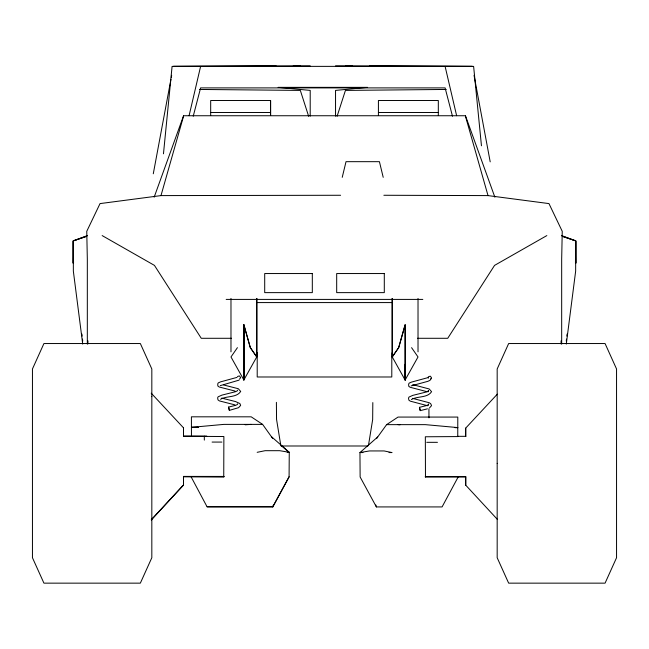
<?xml version="1.0" encoding="UTF-8"?>
<svg xmlns="http://www.w3.org/2000/svg" width="649" height="649" viewBox="0 0 649 649"><rect width="100%" height="100%" fill="white"/><g stroke="black" fill="none" stroke-linecap="round" stroke-linejoin="round"><path stroke-width="0.97" d="M230.979 351.863L230.979 298.443M237.42 347.661L230.979 356.958L243.886 380.022L243.854 324.703L250.352 347.661L256.842 356.958L256.842 298.443M270.584 100.514L270.584 115.408L270.584 100.514L210.682 100.514L210.682 115.433M310.206 116.163L310.206 90.406L278.113 87.355L367.602 87.355L335.541 90.406L335.541 116.163M411.58 347.661L418.021 356.958L405.114 380.022L392.264 356.958L392.264 298.443M392.264 356.958L398.705 347.661L405.146 324.703L405.171 380.022L405.146 324.703L398.648 347.661L392.158 356.958M418.021 351.863L418.021 298.443M465.706 428.105L465.698 436.582L465.706 428.105L497.321 394.162M151.314 519.954L183.497 485.16L183.48 476.407L223.905 476.439M497.215 519.208L465.714 485.16L465.731 476.658L425.306 476.691M191.601 436.331L183.513 436.331L183.505 427.845L151.209 393.172M223.743 476.731L223.873 436.526L191.455 436.323L191.406 416.82L251.187 416.82L262.61 424.389L272.621 438.375M86.771 236.301L73.345 240.868L73.548 263.056L73.134 263.056L73.345 240.868L87.461 235.546M372.818 402.591L372.664 419.595L368.437 445.571M561.539 235.546L575.655 240.868L575.452 263.056L575.866 263.056L575.866 240.868L562.594 236.366M87.899 343.881L87.948 340.863M163.467 153.821L172.09 66.401L310.206 65.849M428.291 391.761L428.445 390.406L428.064 391.201L426.247 392.012L412.772 395.379L409.008 397.074L408.513 398.137L408.878 400.141L410.29 401.155L427.667 405.747M566.269 341.082L566.504 339.078M566.853 336.077L567.088 334.073M566.293 344.092L575.655 271.104L575.655 240.868L562.229 236.301M465.714 485.16L465.731 476.658M153.286 173.786L170.938 79.3M171.304 77.304L171.677 75.316M189.086 115.709L200.606 66.401M342.234 177.331L346.022 161.674L379.422 161.674L383.21 177.331M428.275 405.309L428.608 403.978L428.226 404.798L426.377 405.617L419.465 407.337L420.252 410.63L427.448 408.838M193.232 116.228L200.606 87.899L445.109 87.899L452.483 116.228M221.682 398.097L235.538 401.561L239.846 403.524L240.657 405.39L238.605 407.677L229.365 410.379L228.578 407.085L235.49 405.365L237.339 404.546L237.721 403.727M420.252 410.63L419.465 407.337M87.323 344.092L87.323 259.081L86.755 231.336L100.035 203.591L160.984 195.6L183.675 115.741L465.325 115.741L488.016 195.6L548.965 203.591L562.245 231.336L561.677 259.081L561.677 344.092M191.049 476.731L207.136 506.926L272.823 506.926L273.399 504.995M337.091 116.317L345.438 90.406L446.285 89.448M154.162 197.191L183.57 115.741M237.558 390.154L237.177 390.949L235.36 391.761L221.885 395.127L218.121 396.823L217.626 397.886L217.991 399.889L219.403 400.904L234.873 404.862M458.162 476.983L442.074 506.926L376.388 506.926L360.13 476.983L359.952 452.564L377.686 436.988L386.601 424.641L398.024 417.072L457.796 417.072L457.756 436.574L425.338 436.777L425.468 476.983M289.081 476.731L272.823 506.674L207.136 506.674M272.823 506.926L289.081 476.983L289.259 452.312L271.525 436.736M256.736 356.958L243.829 380.022L243.854 324.703L250.295 347.661L256.736 356.958L256.736 298.443M376.59 438.627L377.686 436.988M239.481 379.203L240.665 377.548L239.408 375.893L237.437 376.525M430.766 378.902L431.553 377.799L430.295 376.144L428.324 376.777L428.356 378.14M431.09 378.797L429.93 380.395L427.796 381.344L411.174 385.879M151.314 519.703L183.497 484.908M429.492 407.929L431.544 405.641L430.733 403.775L429.362 402.786L412.569 398.348M546.839 235.587L494.554 265.392L447.737 338.291L417.437 338.291M198.034 427.35L191.406 427.35L223.873 424.389L262.61 424.389M237.039 377.377L220.563 381.863L218.234 382.902L217.748 383.948L217.837 385.985L219.265 387.023L235.019 391.047M220.287 385.628L239.043 380.144M220.498 399.289C226.696 395.622 236.528 397.951 240.698 391.436L238.288 388.719L223.654 384.971M427.926 377.629L411.45 382.115L409.121 383.153L408.635 384.2L408.724 386.236L410.152 387.275L427.366 391.785M411.385 399.541C417.583 395.874 427.415 398.202 431.585 391.688L429.176 388.97L412.748 384.63M86.406 236.366L73.134 240.868L73.134 263.056M257.174 452.312L265.133 450.69L279.711 450.69L289.259 452.312L287.256 452.312M245.184 424.795L251.187 424.389M173.348 66.368L276.141 65.947M293.275 65.874L300.333 65.849M160.984 195.6L340.603 195.268M454.819 427.594L457.796 427.602L455.038 427.602M335.541 65.849L473.624 66.401L481.453 145.782M173.461 66.368L472.245 66.368M210.682 112.488L270.584 112.488M378.416 112.488L438.318 112.488M383.867 195.268L488.016 195.6M226.177 299.408L422.824 299.408M257.207 302.58L391.793 302.58M231.563 338.291L201.263 338.291L154.446 265.392L102.161 235.587M386.601 424.641L425.338 424.641L457.756 427.586M457.642 436.323L465.739 436.323M212.093 442.074L221.901 442.074M426.766 442.326L437.45 442.326M281.066 445.993L367.934 445.993M362.961 452.564L359.952 452.564L369.5 450.941L384.078 450.941L392.037 452.564L389.027 452.564M183.521 476.674L223.954 476.666M223.954 476.918L183.48 476.658M425.257 476.918L465.69 476.926M191.455 427.334L198.31 427.342M183.472 436.071L206.739 436.087M345.438 65.849L352.488 65.874M369.614 65.947L472.367 66.368M199.438 89.448L300.333 90.406L308.656 116.317M398.024 424.641L400.027 424.779M281.869 446.074L289.259 452.564M229.365 410.379L228.578 407.085M405.146 364.219L405.146 379.981M465.463 115.741L494.871 197.191M375.812 504.995L376.388 506.926M445.109 66.401L456.628 115.709M474.038 75.316L490.198 161.852M280.774 445.319L276.547 419.343L276.393 402.339M82.707 344.092L73.345 271.104L73.345 240.868M81.912 334.073L82.147 336.077M82.496 339.078L82.731 341.082M561.052 340.863L561.101 343.881M575.655 240.868L575.866 263.056M428.932 408.781L428.957 417.859M183.48 476.407L183.497 485.16M183.505 427.845L183.513 436.331M438.318 115.433L438.318 100.514L378.416 100.514L378.416 115.433M392.158 298.443L392.158 351.863M391.793 352.707L391.793 376.988L257.207 376.988L257.207 352.707M243.854 324.703L243.854 379.981M204.321 436.193L204.321 440.111M151.825 396.612L151.825 557.726L140.346 583.151L43.929 583.151L32.45 557.726L32.45 368.973L43.929 343.54L140.346 343.54L151.825 368.973L151.825 396.612M497.175 463.345L497.175 557.726L508.654 583.151L605.071 583.151L616.55 557.726L616.55 368.973L605.071 343.54L508.654 343.54L497.175 368.973L497.175 463.345M312.315 273.545L264.703 273.545L264.703 292.634L312.315 292.634L312.315 273.545M384.297 273.545L336.685 273.545L336.685 292.634L384.297 292.634L384.297 273.545"/></g></svg>
